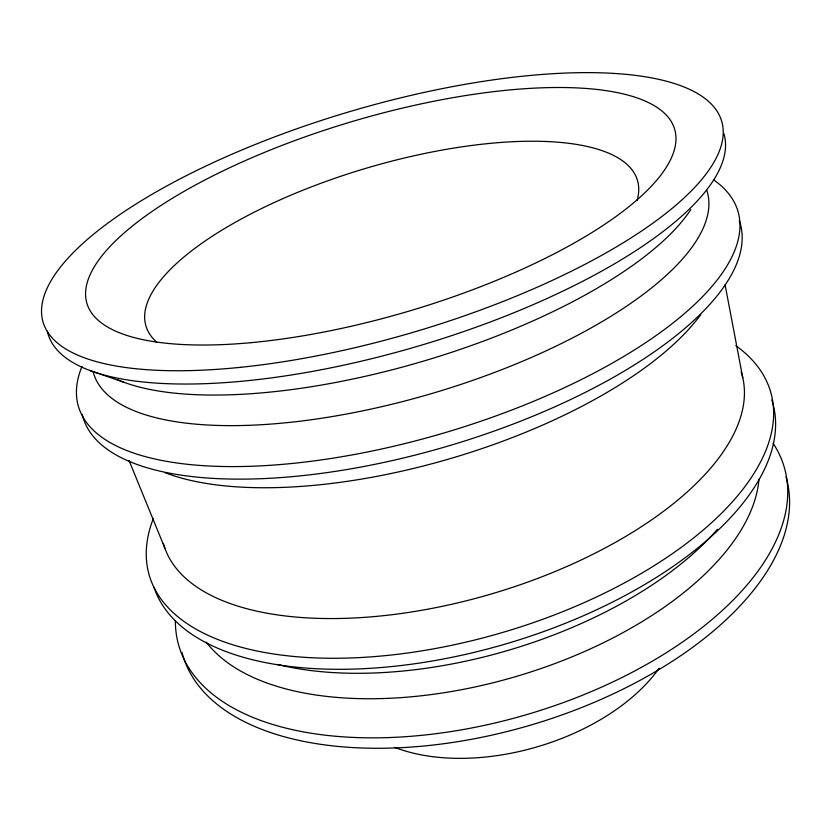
<?xml version="1.0" encoding="UTF-8"?>
<svg xmlns="http://www.w3.org/2000/svg" width="831" height="831" viewBox="0 0 831 831"><rect width="100%" height="100%" fill="white"/><g stroke="black" fill="none" stroke-linecap="round" stroke-linejoin="round"><path stroke-width="1.25" d="M89.603 370.397L123.352 382.052M129.054 460.519L164.86 548.148M725.058 284.69L742.769 377.741M713.736 179.922A343.899 129.137 -16.5 0 1 444.045 432.951A343.899 129.137 -16.5 0 1 82.02 366.388M706.797 190.341A319.987 115.509 -16.5 0 1 432.338 393.364A319.987 115.509 -16.5 0 1 93.062 371.499M723.967 133.843A352.479 116.859 -16.5 0 1 414.866 347.088A352.479 116.859 -16.5 0 1 47.305 331.195M690.779 209.609A322.927 111.271 -16.5 0 1 423.976 360.966A322.927 111.271 -16.5 0 1 117.451 379.653M758.983 479.29A293.592 149.258 -16.5 0 1 516.248 676.455A293.592 149.258 -16.5 0 1 206.296 642.166M717.413 529.316A296.065 146.422 -16.5 0 1 277.596 664.468M741.107 371.758A301.362 140.107 -16.5 0 1 493.053 593.459A301.362 140.107 -16.5 0 1 163.385 543.412M700.793 314.565A314.004 123.829 -16.5 0 1 451.503 458.245A314.004 123.829 -16.5 0 1 164.943 472.631M156.706 342.175A256.312 88.668 -16.5 0 1 367.177 167.935A256.312 88.668 -16.5 0 1 637.107 200.364M735.799 345.644A323.934 154.857 -16.5 0 1 504.22 631.986A323.934 154.857 -16.5 0 1 153.351 518.451M739.278 220.537A342.601 130.934 -16.5 0 1 447.899 446.102A342.601 130.934 -16.5 0 1 82.269 414.43M771.791 399.929A322.781 156.228 -16.5 0 1 511.429 642.238A322.781 156.228 -16.5 0 1 154.036 587.247M785.981 476.89A314.502 165.618 -16.5 0 1 528.443 725.754A314.502 165.618 -16.5 0 1 181.999 652.377M773.121 443.307A315.603 164.413 -16.5 0 1 528.537 714.068A315.603 164.413 -16.5 0 1 175.372 620.684M659.149 668.145A172.017 100.156 -16.5 0 1 394.746 747.391M240.761 367.292A353.861 114.813 -16.5 0 0 721.682 121.253A353.861 114.813 -16.5 0 0 184.679 176.504A353.861 114.813 -16.5 0 0 240.761 367.292M250.941 342.673A306.494 98.962 -16.5 0 0 675.291 131.828A306.494 98.962 -16.5 0 0 216.07 174.302A306.494 98.962 -16.5 0 0 250.941 342.673"/></g></svg>
